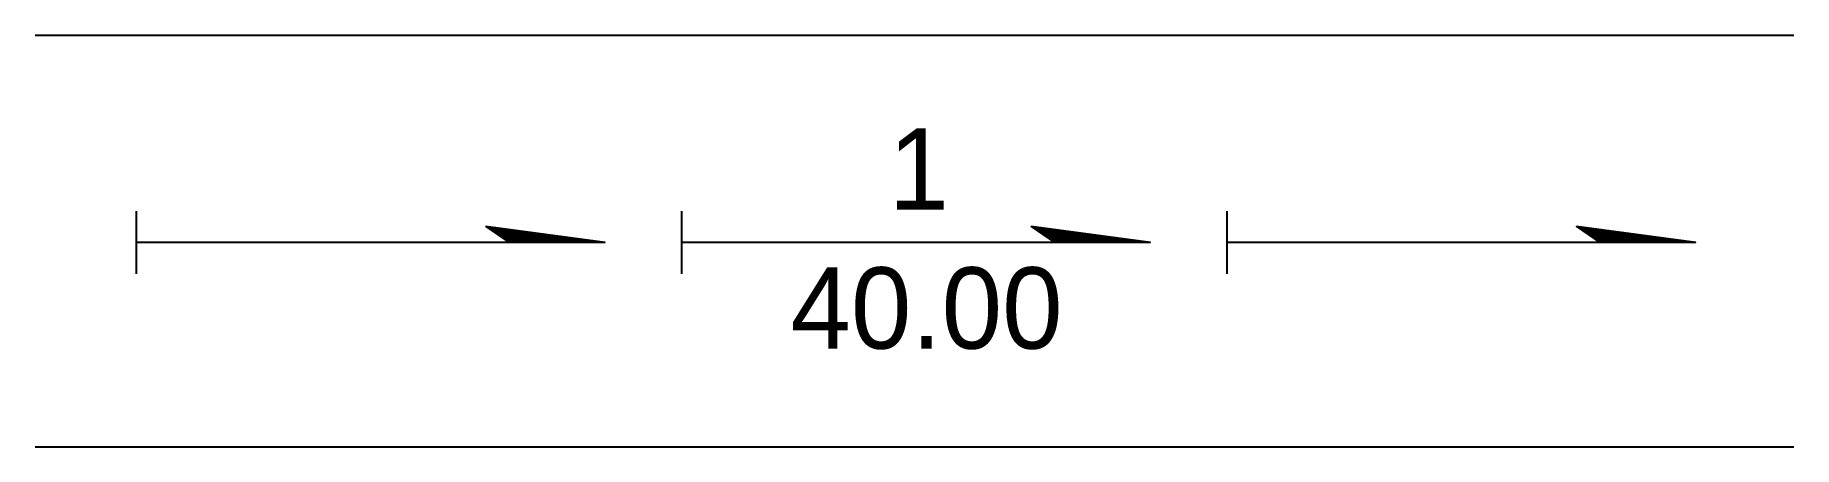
# Model space of a CAD drawing. Header units: metres. Extents: x 7 to 3250, y 12 to 770.
import ezdxf

# ---------------------------------------------------------------- set-up
doc = ezdxf.new("R2010")
doc.units = ezdxf.units.M

msp = doc.modelspace()

# ---------------------------------------------------------------- hatches: boundary and pattern name
h = msp.add_hatch()
h.set_pattern_fill('SOLID')
h.paths.add_polyline_path([(880.9, 388.38), (1057.56, 388.47), (837.57, 417.67)])
h = msp.add_hatch()
h.set_pattern_fill('SOLID')
h.paths.add_polyline_path([(1886.54, 388.38), (2063.2, 388.47), (1843.21, 417.67)])
h = msp.add_hatch()
h.set_pattern_fill('SOLID')
h.paths.add_polyline_path([(2892.18, 388.38), (3068.84, 388.47), (2848.85, 417.67)])

# ---------------------------------------------------------------- linework, layer by layer
for p, q in [((6.66, 770.38), (3249.86, 770.38)), ((192.71, 445.83), (192.71, 330.25)), ((1198.35, 445.83), (1198.35, 330.25)), ((2203.99, 445.83), (2203.99, 330.25)), ((1057.56, 388.47), (837.57, 417.67)), ((837.57, 417.67), (880.9, 388.38)), ((1843.21, 417.67), (1886.54, 388.38)), ((2063.2, 388.47), (1843.21, 417.67)), ((3068.84, 388.47), (2848.85, 417.67)), ((2848.85, 417.67), (2892.18, 388.38)), ((1057.56, 388.47), (192.71, 388.04)), ((2063.2, 388.47), (1198.35, 388.04)), ((3068.84, 388.47), (2203.99, 388.04)), ((6.66, 11.58), (3249.86, 11.58))]:
    msp.add_line(p, q)

# ---------------------------------------------------------------- texts
for s, p in [('1', (1580.49, 448.77)), ('40.00', (1399.48, 192.49))]:
    msp.add_text(s, height=150).set_placement(p)

doc.saveas('drawing.dxf')
